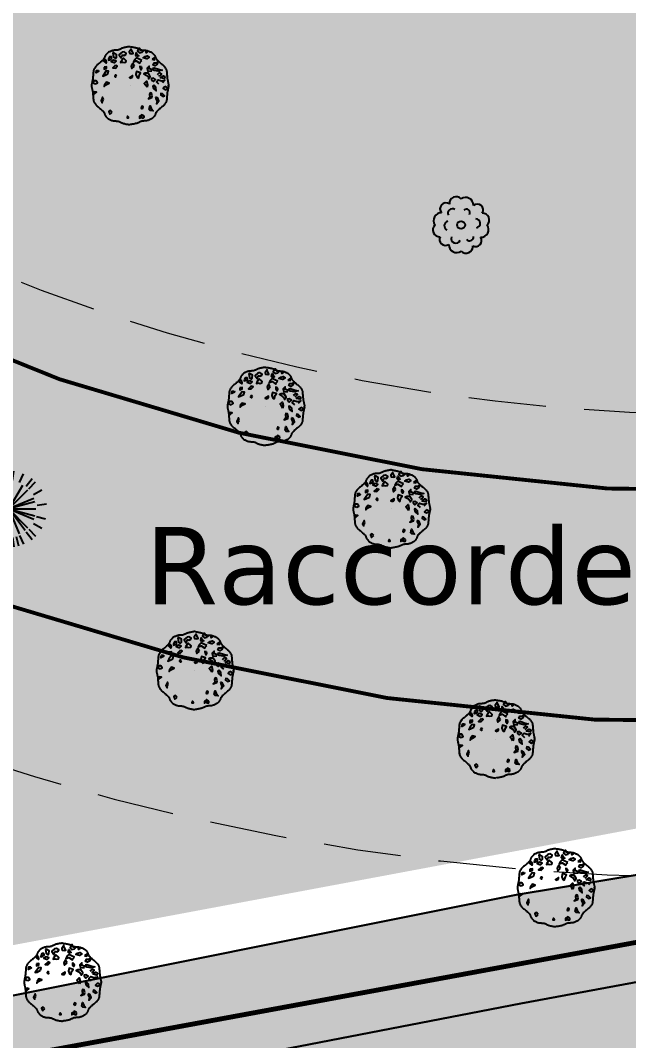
# Model space of a CAD drawing. Header units: metres. Extents: x 394605 to 1395358, y 4171135 to 6406139.
# Drawn here: x 1394007.99 to 1394023.75, y 4172311.98 to 4172338.43 of the extents above; entities that cross this region are included whole.
import ezdxf
from ezdxf.enums import TextEntityAlignment as Align

# ---------------------------------------------------------------- set-up
doc = ezdxf.new("R2010")
doc.units = ezdxf.units.M
doc.header["$LTSCALE"] = 2
doc.linetypes.add('CACHE', pattern=[0.375, 0.25, -0.125])
for name, color, linetype in [('Arbres_à_enjeux', 6, 'Continuous'), ('P-COMPO LEGENDE', 7, 'Continuous'), ('P-surfaces', 19, 'Continuous'), ('T-CRASTE', 44, 'Continuous'), ('T-ER', 1, 'Continuous'), ('T-LIMITES', 1, 'Continuous'), ('T-SECTION AW', 2, 'Continuous'), ('T-VEGETATION', 108, 'Continuous')]:
    doc.layers.add(name, color=color, linetype=linetype)
doc.layers.add('P-Voie', color=250, linetype='Continuous', lineweight=9)
doc.styles.add('Verdana 1.0', font='verdana.ttf', dxfattribs={"width": 0.99, "height": 0.2})

# ---------------------------------------------------------------- blocks, each defined once
blk = doc.blocks.new('v025')
blk.add_line((0, 0), (0, 0))
at = {"color": 0, "linetype": 'Continuous'}
blk.add_line((0.666, -0.338), (0.7, -0.408), dxfattribs=at)
at = {"color": 0, "linetype": 'Continuous', "flags": 128}
for points in [[(-0.002, 1.01), (-0.019, 1.009), (-0.038, 1.006), (-0.058, 1.003), (-0.08, 1), (-0.102, 0.996), (-0.124, 0.991), (-0.144, 0.987), (-0.163, 0.982), (-0.179, 0.978), (-0.19, 0.974), (-0.204, 0.968), (-0.218, 0.962), (-0.233, 0.955), (-0.248, 0.947), (-0.263, 0.94), (-0.278, 0.934), (-0.291, 0.928), (-0.303, 0.925), (-0.316, 0.922), (-0.331, 0.92), (-0.348, 0.919), (-0.366, 0.917), (-0.385, 0.916), (-0.403, 0.915), (-0.42, 0.914), (-0.435, 0.911), (-0.448, 0.909), (-0.461, 0.905), (-0.475, 0.9), (-0.491, 0.894), (-0.507, 0.887), (-0.523, 0.88), (-0.539, 0.873), (-0.554, 0.865), (-0.567, 0.857), (-0.578, 0.85), (-0.585, 0.844), (-0.593, 0.836), (-0.601, 0.827), (-0.61, 0.818), (-0.618, 0.807), (-0.626, 0.797), (-0.633, 0.787), (-0.64, 0.778), (-0.645, 0.77), (-0.648, 0.763), (-0.652, 0.756), (-0.655, 0.747), (-0.658, 0.737), (-0.662, 0.728), (-0.665, 0.718), (-0.669, 0.71), (-0.672, 0.702), (-0.676, 0.695), (-0.685, 0.684), (-0.696, 0.671), (-0.709, 0.658), (-0.723, 0.644), (-0.738, 0.63), (-0.752, 0.617), (-0.766, 0.605), (-0.779, 0.593), (-0.79, 0.583), (-0.797, 0.577), (-0.806, 0.57), (-0.816, 0.562), (-0.827, 0.554), (-0.837, 0.545), (-0.848, 0.537), (-0.857, 0.529), (-0.866, 0.521), (-0.873, 0.514), (-0.88, 0.506), (-0.888, 0.495), (-0.897, 0.484), (-0.906, 0.472), (-0.914, 0.459), (-0.923, 0.447), (-0.93, 0.434), (-0.936, 0.423), (-0.94, 0.413), (-0.943, 0.402), (-0.946, 0.389), (-0.948, 0.375), (-0.95, 0.36), (-0.952, 0.344), (-0.953, 0.329), (-0.954, 0.315), (-0.955, 0.302), (-0.956, 0.29), (-0.957, 0.279), (-0.958, 0.267), (-0.959, 0.253), (-0.96, 0.239), (-0.961, 0.224), (-0.962, 0.21), (-0.963, 0.196), (-0.965, 0.184), (-0.966, 0.173), (-0.968, 0.164), (-0.97, 0.153), (-0.972, 0.141), (-0.975, 0.129), (-0.978, 0.116), (-0.981, 0.104), (-0.983, 0.092), (-0.985, 0.081), (-0.987, 0.072), (-0.988, 0.065), (-0.99, 0.056), (-0.993, 0.047), (-0.995, 0.037), (-0.997, 0.027), (-0.998, 0.018), (-0.998, 0.01), (-0.996, 0.004), (-0.992, 0), (-0.996, -0.004), (-0.998, -0.01), (-0.998, -0.018), (-0.997, -0.027), (-0.995, -0.037), (-0.993, -0.046), (-0.99, -0.056), (-0.988, -0.064), (-0.987, -0.071), (-0.985, -0.08), (-0.983, -0.091), (-0.981, -0.103), (-0.978, -0.115), (-0.975, -0.128), (-0.972, -0.14), (-0.97, -0.152), (-0.968, -0.163), (-0.966, -0.172), (-0.965, -0.183), (-0.963, -0.196), (-0.962, -0.209), (-0.961, -0.224), (-0.96, -0.238), (-0.959, -0.253), (-0.958, -0.266), (-0.957, -0.279), (-0.956, -0.29), (-0.955, -0.301), (-0.954, -0.314), (-0.953, -0.329), (-0.952, -0.344), (-0.95, -0.359), (-0.948, -0.375), (-0.946, -0.389), (-0.943, -0.402), (-0.94, -0.412), (-0.936, -0.423), (-0.93, -0.434), (-0.923, -0.446), (-0.914, -0.459), (-0.906, -0.471), (-0.897, -0.484), (-0.888, -0.495), (-0.88, -0.505), (-0.873, -0.514), (-0.866, -0.521), (-0.857, -0.528), (-0.848, -0.537), (-0.837, -0.545), (-0.827, -0.553), (-0.816, -0.561), (-0.806, -0.569), (-0.797, -0.577), (-0.79, -0.583), (-0.779, -0.593), (-0.766, -0.604), (-0.752, -0.617), (-0.738, -0.63), (-0.723, -0.643), (-0.709, -0.657), (-0.696, -0.671), (-0.685, -0.683), (-0.676, -0.695), (-0.672, -0.701), (-0.669, -0.709), (-0.665, -0.718), (-0.662, -0.727), (-0.658, -0.737), (-0.655, -0.746), (-0.652, -0.755), (-0.648, -0.763), (-0.645, -0.77), (-0.64, -0.778), (-0.633, -0.787), (-0.626, -0.797), (-0.618, -0.807), (-0.61, -0.817), (-0.601, -0.827), (-0.593, -0.836), (-0.585, -0.843), (-0.578, -0.85), (-0.567, -0.857), (-0.554, -0.865), (-0.539, -0.872), (-0.523, -0.88), (-0.507, -0.887), (-0.491, -0.894), (-0.475, -0.9), (-0.461, -0.904), (-0.448, -0.908), (-0.435, -0.911), (-0.42, -0.913), (-0.403, -0.915), (-0.385, -0.916), (-0.366, -0.917), (-0.348, -0.918), (-0.331, -0.92), (-0.316, -0.922), (-0.303, -0.924), (-0.291, -0.928), (-0.278, -0.933), (-0.263, -0.94), (-0.248, -0.947), (-0.233, -0.954), (-0.218, -0.961), (-0.204, -0.968), (-0.19, -0.973), (-0.179, -0.978), (-0.163, -0.982), (-0.144, -0.986), (-0.124, -0.991), (-0.102, -0.995), (-0.08, -0.999), (-0.058, -1.003), (-0.038, -1.006), (-0.019, -1.008), (-0.002, -1.01)], [(0.002, 1.01), (0.018, 1.009), (0.037, 1.006), (0.058, 1.003), (0.08, 1), (0.102, 0.996), (0.123, 0.991), (0.144, 0.987), (0.162, 0.982), (0.178, 0.978), (0.19, 0.974), (0.203, 0.968), (0.217, 0.962), (0.233, 0.955), (0.248, 0.947), (0.263, 0.94), (0.277, 0.934), (0.291, 0.928), (0.302, 0.925), (0.316, 0.922), (0.331, 0.92), (0.348, 0.919), (0.366, 0.917), (0.384, 0.916), (0.402, 0.915), (0.419, 0.914), (0.434, 0.911), (0.407, 0.877), (0.424, 0.851), (0.446, 0.867), (0.435, 0.912), (0.448, 0.909), (0.46, 0.905), (0.474, 0.9), (0.49, 0.894), (0.506, 0.887), (0.523, 0.88), (0.539, 0.873), (0.553, 0.865), (0.566, 0.857), (0.577, 0.85), (0.584, 0.844), (0.592, 0.836), (0.601, 0.827), (0.609, 0.818), (0.618, 0.807), (0.626, 0.797), (0.633, 0.787), (0.639, 0.778), (0.644, 0.77), (0.648, 0.763), (0.651, 0.756), (0.655, 0.747), (0.658, 0.737), (0.661, 0.728), (0.665, 0.718), (0.668, 0.71), (0.672, 0.702), (0.676, 0.695), (0.684, 0.684), (0.696, 0.671), (0.708, 0.658), (0.723, 0.644), (0.737, 0.63), (0.752, 0.617), (0.766, 0.605), (0.779, 0.593), (0.79, 0.583), (0.797, 0.577), (0.806, 0.57), (0.816, 0.562), (0.826, 0.554), (0.837, 0.545), (0.847, 0.537), (0.857, 0.529), (0.865, 0.521), (0.872, 0.514), (0.88, 0.506), (0.888, 0.495), (0.897, 0.484), (0.905, 0.472), (0.914, 0.459), (0.922, 0.447), (0.929, 0.434), (0.935, 0.423), (0.94, 0.413), (0.943, 0.402), (0.946, 0.389), (0.948, 0.375), (0.95, 0.36), (0.951, 0.344), (0.952, 0.329), (0.953, 0.315), (0.954, 0.302), (0.955, 0.29), (0.956, 0.279), (0.957, 0.267), (0.958, 0.253), (0.96, 0.239), (0.961, 0.224), (0.962, 0.21), (0.963, 0.196), (0.964, 0.184), (0.966, 0.173), (0.967, 0.164), (0.969, 0.153), (0.972, 0.141), (0.975, 0.129), (0.978, 0.116), (0.98, 0.104), (0.983, 0.092), (0.985, 0.081), (0.986, 0.072), (0.988, 0.065), (0.99, 0.056), (0.992, 0.047), (0.995, 0.037), (0.997, 0.027), (0.998, 0.018), (0.998, 0.01), (0.996, 0.004), (0.992, 0), (0.996, -0.004), (0.998, -0.01), (0.998, -0.018), (0.997, -0.027), (0.995, -0.037), (0.992, -0.046), (0.99, -0.056), (0.988, -0.064), (0.986, -0.071), (0.985, -0.08), (0.983, -0.091), (0.98, -0.103), (0.978, -0.115), (0.975, -0.128), (0.972, -0.14), (0.969, -0.152), (0.967, -0.163), (0.966, -0.172), (0.964, -0.183), (0.963, -0.196), (0.962, -0.209), (0.961, -0.224), (0.96, -0.238), (0.958, -0.253), (0.957, -0.266), (0.956, -0.279), (0.955, -0.29), (0.954, -0.301), (0.953, -0.314), (0.952, -0.329), (0.951, -0.344), (0.95, -0.359), (0.948, -0.375), (0.946, -0.389), (0.943, -0.402), (0.94, -0.412), (0.935, -0.423), (0.929, -0.434), (0.922, -0.446), (0.914, -0.459), (0.905, -0.471), (0.897, -0.484), (0.888, -0.495), (0.88, -0.505), (0.872, -0.514), (0.865, -0.521), (0.857, -0.528), (0.847, -0.537), (0.837, -0.545), (0.826, -0.553), (0.816, -0.561), (0.806, -0.569), (0.797, -0.577), (0.79, -0.583), (0.779, -0.593), (0.766, -0.604), (0.752, -0.617), (0.737, -0.63), (0.723, -0.643), (0.708, -0.657), (0.696, -0.671), (0.684, -0.683), (0.676, -0.695), (0.672, -0.701), (0.668, -0.709), (0.665, -0.718), (0.661, -0.727), (0.658, -0.737), (0.655, -0.746), (0.651, -0.755), (0.648, -0.763), (0.644, -0.77), (0.639, -0.778), (0.633, -0.787), (0.626, -0.797), (0.618, -0.807), (0.609, -0.817), (0.601, -0.827), (0.592, -0.836), (0.584, -0.843), (0.577, -0.85), (0.566, -0.857), (0.553, -0.865), (0.539, -0.872), (0.523, -0.88), (0.506, -0.887), (0.49, -0.894), (0.474, -0.9), (0.46, -0.904), (0.448, -0.908), (0.434, -0.911), (0.419, -0.913), (0.402, -0.915), (0.384, -0.916), (0.366, -0.917), (0.348, -0.918), (0.331, -0.92), (0.316, -0.922), (0.302, -0.924), (0.291, -0.928), (0.277, -0.933), (0.263, -0.94), (0.248, -0.947), (0.233, -0.954), (0.217, -0.961), (0.203, -0.968), (0.19, -0.973), (0.178, -0.978), (0.162, -0.982), (0.144, -0.986), (0.123, -0.991), (0.102, -0.995), (0.08, -0.999), (0.058, -1.003), (0.037, -1.006), (0.018, -1.008), (0.002, -1.01)], [(0.75, 0.257), (0.778, 0.264), (0.818, 0.309), (0.767, 0.336), (0.705, 0.282)], [(0.75, 0.035), (0.683, 0.097), (0.728, 0.149), (0.812, 0.124), (0.902, 0.14), (0.84, 0.07)], [(0.3, -0.776), (0.244, -0.8), (0.244, -0.844), (0.295, -0.814)]]:
    blk.add_lwpolyline(points, dxfattribs=at)
for points in [[(-0.442, 0.848), (-0.425, 0.74), (-0.38, 0.706), (-0.352, 0.74), (-0.347, 0.811), (-0.425, 0.855)], [(-0.155, 0.873), (-0.206, 0.863), (-0.279, 0.803), (-0.279, 0.793), (-0.229, 0.721), (-0.212, 0.758), (-0.2, 0.793), (-0.172, 0.793), (-0.15, 0.785), (-0.105, 0.811), (-0.099, 0.838)], [(0.047, 0.824), (0.081, 0.832), (0.036, 0.929), (0.03, 0.948), (-0.02, 0.877), (-0.009, 0.832)], [(0.171, 0.751), (0.16, 0.777), (0.148, 0.777), (0.16, 0.848), (0.21, 0.777), (0.227, 0.768)], [(0.311, 0.867), (0.34, 0.896), (0.283, 0.912), (0.244, 0.974), (0.193, 0.896), (0.244, 0.851)], [(-0.622, 0.664), (-0.679, 0.699), (-0.679, 0.63), (-0.622, 0.585), (-0.611, 0.612)], [(-0.51, 0.675), (-0.476, 0.697), (-0.482, 0.742), (-0.532, 0.742), (-0.555, 0.697), (-0.56, 0.661)], [(-0.414, 0.597), (-0.392, 0.597), (-0.358, 0.634), (-0.425, 0.661), (-0.487, 0.624)], [(-0.195, 0.606), (-0.155, 0.596), (-0.105, 0.606), (-0.099, 0.64), (-0.116, 0.658), (-0.172, 0.711), (-0.195, 0.693), (-0.234, 0.623), (-0.245, 0.596)], [(0.115, 0.502), (0.075, 0.572), (0.03, 0.502), (0.047, 0.44)], [(0.306, 0.651), (0.233, 0.687), (0.165, 0.721), (0.12, 0.679), (0.086, 0.616), (0.16, 0.642), (0.255, 0.579), (0.266, 0.607)], [(0.39, 0.755), (0.446, 0.772), (0.497, 0.738), (0.435, 0.693), (0.34, 0.72)], [(0.57, 0.682), (0.632, 0.672), (0.638, 0.727)], [(0.688, 0.593), (0.733, 0.63), (0.694, 0.548), (0.643, 0.515), (0.593, 0.54), (0.621, 0.593)], [(-0.819, 0.396), (-0.814, 0.367), (-0.881, 0.329), (-0.87, 0.396)], [(-0.572, 0.308), (-0.555, 0.371), (-0.617, 0.38), (-0.673, 0.299), (-0.707, 0.247), (-0.662, 0.264)], [(-0.673, 0.478), (-0.673, 0.425), (-0.611, 0.451), (-0.611, 0.488)], [(-0.369, 0.524), (-0.392, 0.512), (-0.448, 0.458), (-0.38, 0.451), (-0.33, 0.503)], [(-0.347, 0.249), (-0.375, 0.278), (-0.397, 0.24), (-0.375, 0.218)], [(0.216, 0.187), (0.244, 0.284), (0.272, 0.329), (0.171, 0.363), (0.154, 0.284), (0.182, 0.214)], [(0.295, 0.488), (0.255, 0.496), (0.261, 0.451), (0.289, 0.406), (0.306, 0.443)], [(0.475, 0.215), (0.48, 0.18), (0.525, 0.24), (0.475, 0.322), (0.396, 0.322), (0.356, 0.304), (0.435, 0.259)], [(0.565, 0.381), (0.559, 0.416), (0.508, 0.433), (0.497, 0.505), (0.446, 0.451), (0.463, 0.372)], [(0.593, 0.451), (0.626, 0.46), (0.761, 0.416), (0.835, 0.398), (0.733, 0.372), (0.626, 0.391)], [(-0.898, 0.043), (-0.847, 0.07), (-0.881, 0.124), (-0.937, 0.124), (-0.965, 0.07)], [(-0.662, 0.02), (-0.667, -0.025), (-0.611, 0.027), (-0.538, 0.063), (-0.611, 0.086)], [(0.03, 0.194), (0.064, 0.239), (0.064, 0.26), (-0.015, 0.212)], [(0.441, -0.044), (0.401, 0.01), (0.368, 0.053), (0.43, 0.112), (0.452, 0.018)], [(0.581, 0.124), (0.604, 0.107), (0.66, 0.156), (0.604, 0.194), (0.559, 0.185), (0.559, 0.159)], [(0.615, 0.011), (0.593, -0.013), (0.61, -0.078), (0.677, -0.134), (0.671, -0.047)], [(0.908, 0.239), (0.885, 0.185), (0.79, 0.205), (0.863, 0.257)], [(-0.949, -0.231), (-0.87, -0.169), (-0.926, -0.159)], [(0.576, -0.266), (0.559, -0.196), (0.52, -0.187), (0.508, -0.222), (0.514, -0.301), (0.475, -0.346), (0.565, -0.311)], [(0.84, -0.214), (0.801, -0.204), (0.795, -0.249), (0.846, -0.284), (0.891, -0.266)], [(0.902, -0.027), (0.857, -0.075), (0.908, -0.106), (0.986, -0.068)], [(-0.69, -0.364), (-0.712, -0.301), (-0.752, -0.391), (-0.718, -0.443), (-0.724, -0.416)], [(0.548, -0.595), (0.598, -0.655), (0.525, -0.648), (0.497, -0.622), (0.52, -0.526)], [(0.66, -0.301), (0.666, -0.338), (0.7, -0.408), (0.683, -0.47), (0.745, -0.398), (0.716, -0.328)], [(-0.459, -0.692), (-0.504, -0.648), (-0.549, -0.674), (-0.521, -0.737), (-0.499, -0.727)], [(-0.043, -0.809), (-0.065, -0.793), (-0.077, -0.837), (-0.037, -0.837)], [(0.323, -0.601), (0.34, -0.55), (0.306, -0.532), (0.289, -0.582)], [(0.362, -0.789), (0.3, -0.754), (0.295, -0.824), (0.34, -0.843), (0.362, -0.816)]]:
    blk.add_lwpolyline(points, close=True, dxfattribs=at)
blk = doc.blocks.new('v045')
at = {"color": 0, "linetype": 'Continuous'}
for p, q in [((-0.369, 0.642), (-0.494, 0.858)), ((-0.194, 0.716), (-0.256, 0.956)), ((-0.1, 0.736), (-0.131, 0.983)), ((0.094, 0.736), (0.131, 0.983)), ((0.275, 0.684), (0.375, 0.914)), ((-0.587, 0.453), (-0.788, 0.605)), ((-0.525, 0.525), (-0.7, 0.702)), ((-0.45, 0.589), (-0.6, 0.786)), ((0.444, 0.589), (0.6, 0.786)), ((0.519, 0.525), (0.694, 0.702)), ((-0.688, 0.286), (-0.913, 0.381)), ((-0.644, 0.373), (-0.856, 0.497)), ((0.638, 0.373), (0.85, 0.497)), ((-0.744, 0), (-0.994, 0)), ((-0.737, 0.1), (-0.981, 0.133)), ((-0.719, 0.195), (-0.956, 0.259)), ((0.731, 0.1), (0.975, 0.133)), ((-0.737, -0.1), (-0.981, -0.133)), ((-0.719, -0.195), (-0.956, -0.259)), ((0.712, -0.195), (0.95, -0.259)), ((-0.688, -0.287), (-0.913, -0.383)), ((-0.587, -0.455), (-0.788, -0.605)), ((-0.525, -0.527), (-0.7, -0.702)), ((0.519, -0.527), (0.694, -0.702)), ((0.638, -0.373), (0.85, -0.498)), ((-0.45, -0.591), (-0.6, -0.788)), ((-0.369, -0.644), (-0.494, -0.859)), ((-0.194, -0.717), (-0.256, -0.956)), ((-0.1, -0.737), (-0.131, -0.983)), ((0, -0.741), (0, -0.989)), ((0.094, -0.737), (0.131, -0.983)), ((0.188, -0.717), (0.25, -0.956)), ((0.275, -0.686), (0.375, -0.916)), ((0.444, -0.591), (0.6, -0.788))]:
    blk.add_line(p, q, dxfattribs=at)
at = {"color": 0, "linetype": 'Continuous', "flags": 128}
for points in [[(-0.7, 0.091), (0, 0), (-0.35, 0.608)], [(-0.431, 0.556), (0, 0), (-0.65, 0.269)], [(-0.181, 0.677), (0, 0), (-0.612, 0.35)], [(0, 0.008), (0, 0), (-0.094, 0.695)], [(0.35, 0.608), (0, 0), (0, 0.702)], [(-0.5, 0.495), (0, 0), (-0.681, 0.181)], [(0.644, 0.269), (0, 0), (0.494, 0.495)], [(-0.5, -0.497), (0, 0), (-0.706, 0)], [(-0.65, -0.269), (0, 0), (-0.7, -0.092)], [(-0.181, -0.678), (0, 0), (-0.612, -0.352)], [(-0.556, -0.428), (0, 0), (-0.35, -0.608)], [(-0.094, -0.695), (0, 0), (-0.431, -0.558)], [(0, -0.702), (0, 0), (-0.013, 0)], [(0.675, 0.181), (0, 0), (0.7, 0)], [(0.425, -0.558), (0, 0), (0.644, -0.269)], [(0.494, -0.497), (0, 0), (0.675, -0.181)], [(0.087, -0.695), (0, 0), (0.269, -0.648)], [(0.006, 0), (0, 0), (0, -0.009)]]:
    blk.add_lwpolyline(points, dxfattribs=at)
blk = doc.blocks.new('A$C758E7D02')
at = {"color": 104, "linetype": 'Continuous', "lineweight": -3}
blk.add_circle((0, 0), 0.102, dxfattribs=at)
for centre, radius, start, end in [((-0.394, 0.421), 0.153, 53.9441, 222.1952), ((-0.128, 0.555), 0.177, 43.6812, 183.5855), ((0.116, 0.512), 0.202, 358.447, 125.1815), ((0.419, 0.391), 0.153, 325.1331, 131.0062), ((-0.512, 0.116), 0.202, 88.447, 215.1815), ((-0.231, 0.31), 0.112, 52.4282, 209.5382), ((0.137, 0.317), 0.0936, 330.5782, 133.7014), ((0.555, 0.128), 0.177, 313.6812, 93.5855), ((-0.555, -0.128), 0.177, 133.6812, 273.5855), ((-0.312, -0.02), 0.124, 103.6979, 242.3351), ((0.382, 0.043), 0.114, 276.61, 88.9556), ((0.512, -0.116), 0.202, 268.447, 35.1815), ((-0.4, -0.37), 0.159, 155.2129, 300.9263), ((-0.116, -0.512), 0.202, 178.447, 305.1815), ((-0.136, -0.351), 0.124, 159.5257, 338.1549), ((0.226, -0.318), 0.0936, 210.5782, 13.7014), ((0.375, -0.404), 0.157, 243.121, 33.0183), ((0.128, -0.555), 0.177, 223.6812, 3.5855)]:
    blk.add_arc(centre, radius, start, end, dxfattribs=at)
blk = doc.blocks.new('r008')
at = {"layer": 'T-VEGETATION'}
blk.add_blockref('A$C758E7D02', (0, 0), dxfattribs=at)

msp = doc.modelspace()

# ---------------------------------------------------------------- hatches: boundary and pattern name
at = {"layer": 'P-COMPO LEGENDE', "ltscale": 0.5}
h = msp.add_hatch(color=71, dxfattribs=at)
h.dxf.hatch_style = 1
edge = h.paths.add_edge_path()
edge.add_line((1394271.458, 4172484.813), (1394342.981, 4172528.82))
edge.add_line((1394342.981, 4172528.82), (1394368.471, 4172529.2))
edge.add_line((1394368.471, 4172529.2), (1394396.022, 4172465.755))
edge.add_line((1394396.022, 4172465.755), (1394422.854, 4172421.749))
edge.add_line((1394422.854, 4172421.749), (1394436.32, 4172390.646))
edge.add_line((1394436.32, 4172390.646), (1394395.138, 4172382.696))
edge.add_line((1394395.138, 4172382.696), (1394387.426, 4172401.097))
edge.add_line((1394387.426, 4172401.097), (1394359.542, 4172446.827))
edge.add_line((1394359.542, 4172446.827), (1394344.102, 4172482.382))
edge.add_line((1394344.102, 4172482.382), (1394314.264, 4172464.188))
edge.add_line((1394314.264, 4172464.188), (1394317.081, 4172449.917))
edge.add_arc((1394261.745, 4172435.988), 57.063, -2.5075, 14.1295, ccw=False)
edge.add_arc((1394290.888, 4172391.11), 50.721, 13.7791, 56.6762, ccw=False)
edge.add_line((1394340.15, 4172403.19), (1394345.572, 4172374.844))
edge.add_line((1394345.572, 4172374.844), (1394354.681, 4172324.558))
edge.add_line((1394354.681, 4172324.558), (1394038.406, 4172266.388))
edge.add_line((1394038.406, 4172266.388), (1393992.409, 4172298.585))
edge.add_line((1393992.409, 4172298.585), (1393986.626, 4172306.84))
edge.add_line((1393986.626, 4172306.84), (1394112.594, 4172331.1))
edge.add_line((1394112.594, 4172331.1), (1394134.846, 4172327.752))
edge.add_line((1394134.846, 4172327.752), (1394140.126, 4172327.839))
edge.add_line((1394140.126, 4172327.839), (1394306.76, 4172358.544))
edge.add_line((1394306.76, 4172358.544), (1394300.263, 4172393.297))
edge.add_line((1394300.263, 4172393.297), (1394286.206, 4172410.122))
edge.add_line((1394286.206, 4172410.122), (1394279.992, 4172441.591))
edge.add_line((1394279.992, 4172441.591), (1394271.458, 4172484.813))
at = {"layer": 'T-CRASTE', "true_color": 0x7aafdf}
h = msp.add_hatch(color=143, dxfattribs=at)
h.dxf.hatch_style = 1
h.paths.add_polyline_path([(1394196.522, 4172397.407), (1394217.755, 4172409.602), (1394230.054, 4172416.598), (1394243.357, 4172424.648), (1394254.824, 4172431.131), (1394265.712, 4172437.425), (1394275.1, 4172442.737), (1394292.921, 4172452.789), (1394293.292, 4172450.717), (1394295.797, 4172440.114), (1394297.631, 4172427.809), (1394300.57, 4172412.524), (1394303.171, 4172399.459), (1394306.096, 4172385.059), (1394309.833, 4172368.025), (1394305.128, 4172366.951), (1394287.797, 4172363.949), (1394272.132, 4172360.994), (1394258.435, 4172358.513), (1394243.48, 4172355.683), (1394228.7, 4172353.47), (1394203.941, 4172348.936), (1394184.344, 4172344.909), (1394167.624, 4172342.196), (1394148.834, 4172338.57), (1394125.706, 4172334.543), (1394097.736, 4172329.167), (1394088.592, 4172327.602), (1394076.125, 4172325.262), (1394069.413, 4172323.932), (1394069.417, 4172325.011), (1394070.83, 4172326.139), (1394084.177, 4172333.536), (1394099.711, 4172342.572), (1394117.175, 4172352.701), (1394130.464, 4172360.1), (1394147.382, 4172369.875), (1394161.553, 4172377.975), (1394175.719, 4172385.778)])
h.paths.add_polyline_path([(1394337.536, 4172612.359), (1394311.42, 4172595.264), (1394296.101, 4172584.755), (1394291.004, 4172551.525), (1394290.265, 4172549.523), (1394284.875, 4172542.805), (1394278.252, 4172535.743), (1394278.748, 4172532.247), (1394282.091, 4172516.38), (1394285.249, 4172501.519), (1394289.359, 4172480.506), (1394292.907, 4172462.177), (1394294.568, 4172455.564), (1394296.533, 4172456.596), (1394296.959, 4172456.19), (1394296.925, 4172455.265), (1394294.451, 4172453.878), (1394294.845, 4172451.847), (1394297.276, 4172441.733), (1394299.283, 4172428.876), (1394303.039, 4172413.146), (1394305.677, 4172400.234), (1394308.885, 4172384.228), (1394311.483, 4172368.401), (1394313.901, 4172368.953), (1394329.54, 4172372.669), (1394346.683, 4172375.341), (1394359.87, 4172377.59), (1394372.207, 4172379.706), (1394386.75, 4172382.214), (1394400.679, 4172384.945), (1394414.875, 4172388.102), (1394439.996, 4172392.264), (1394440.64, 4172392.034), (1394448.995, 4172393.468), (1394449.315, 4172391.296), (1394441.706, 4172389.968), (1394413.42, 4172384.649), (1394401.868, 4172382.859), (1394388.641, 4172380.108), (1394374.022, 4172377.632), (1394361.936, 4172374.982), (1394347.697, 4172372.372), (1394330.338, 4172369.56), (1394314.894, 4172367.036), (1394306.338, 4172365.884), (1394288.718, 4172362.656), (1394272.372, 4172359.746), (1394243.684, 4172353.926), (1394230.671, 4172351.605), (1394184.887, 4172343.537), (1394167.988, 4172340.445), (1394149.115, 4172336.922), (1394126.141, 4172332.716), (1394098.75, 4172327.63), (1394089.113, 4172325.772), (1394076.238, 4172323.582), (1394063.608, 4172320.952), (1394049.729, 4172318.588), (1394035.183, 4172315.575), (1394020.956, 4172312.941), (1394006.389, 4172310.127), (1393988.253, 4172307.17), (1393972.701, 4172304.014), (1393943.864, 4172298.674), (1393928.921, 4172296.432), (1393926.819, 4172301.8), (1393922.145, 4172312.765), (1393911.314, 4172338.29), (1393900.579, 4172363.897), (1393901.815, 4172364.468), (1393906.027, 4172357.195), (1393934.315, 4172375.224), (1393948.888, 4172384.324), (1393951.818, 4172387.352), (1393955.001, 4172388.037), (1393961.19, 4172392.731), (1393980.235, 4172404.682), (1393998.885, 4172416.777), (1394019.981, 4172429.275), (1394024.936, 4172428.966), (1394028.625, 4172428.792), (1394032.228, 4172427.785), (1394036.389, 4172426.926), (1394060.775, 4172433.271), (1394077.576, 4172436.124), (1394077.526, 4172435.268), (1394060.839, 4172432.257), (1394036.529, 4172425.951), (1394031.97, 4172426.568), (1394028.514, 4172427.767), (1394024.448, 4172427.765), (1394020.449, 4172427.829), (1394000.214, 4172414.889), (1393981.075, 4172402.48), (1393962.256, 4172390.385), (1393955.323, 4172386.873), (1393952.931, 4172386.271), (1393950.221, 4172382.688), (1393936.381, 4172373.753), (1393906.855, 4172356.019), (1393913.133, 4172338.13), (1393924.147, 4172313.615), (1393928.384, 4172303.422), (1393930.168, 4172298.388), (1393943.8, 4172301.119), (1393971.918, 4172306.279), (1393987.711, 4172309.551), (1394006.109, 4172312.813), (1394020.837, 4172315.763), (1394034.251, 4172317.984), (1394048.951, 4172320.357), (1394062.306, 4172322.523), (1394067.739, 4172323.854), (1394068.418, 4172326.052), (1394070.173, 4172327.433), (1394083.551, 4172334.604), (1394099.148, 4172343.514), (1394116.692, 4172353.775), (1394129.589, 4172361.185), (1394146.919, 4172371.183), (1394161.047, 4172379.494), (1394173.993, 4172387.348), (1394195.873, 4172399.457), (1394217.445, 4172411.877), (1394229.082, 4172418.87), (1394242.541, 4172425.942), (1394254.372, 4172432.193), (1394265.16, 4172438.658), (1394275.793, 4172444.777), (1394292.649, 4172454.307), (1394291.327, 4172461.687), (1394287.397, 4172479.817), (1394283.669, 4172499.882), (1394280.244, 4172516.1), (1394277.467, 4172531.931), (1394276.065, 4172535.917), (1394283.746, 4172543.864), (1394289.356, 4172550.662), (1394289.634, 4172552.175), (1394295.338, 4172585.237), (1394311.697, 4172596.628), (1394337.115, 4172613.302)])
at = {"layer": 'T-VEGETATION'}
h = msp.add_hatch(dxfattribs=at)
h.set_pattern_fill('AR-CONC', color=84, scale=0.025)
h.set_pattern_definition([(50, (0, 0), (4.554616725, -0.3984771385), [0.47625, -5.23875]), (355, (0, 0), (-0.8810706494, 4.776416072), [0.381, -4.191]), (100.451, (0.3796, -0.033), (3.6735625416, 4.3779171955), [0.40475, -4.45225]), (46.1842, (0, 1.27), (6.776976022, -1.051058198), [0.714375, -7.858125]), (96.6356, (0.565, 1.1824), (5.935105862, 6.185638897), [0.607125, -6.678375]), (351.184, (0, 1.27), (5.935115145, 6.185627947), [0.5715, -6.2865]), (21, (0.635, 0.9525), (3.790371996, -2.556637963), [0.47625, -5.23875]), (326, (0.635, 0.9525), (1.5450507087, 4.604699153), [0.381, -4.191]), (71.4514, (0.951, 0.7394), (5.3354122693, 2.048071443), [0.40475, -4.45225]), (37.5, (0, 0), (0.07721508126, 2.1138759718), [0, -4.1402, 0, -4.2545, 0, -4.206875]), (7.5, (0, 0), (1.6704915628, 2.5045143705), [0, -2.4257, 0, -4.04495, 0, -1.603375]), (327.5, (-1.416, 0), (3.3897648792, -0.1432185998), [0, -1.5875, 0, -4.953, 0, -6.57225]), (317.5, (-2.051, 0), (3.7032295347, 0.6356622758), [0, -2.06375, 0, -3.2893, 0, -4.66725])])
h.paths.add_polyline_path([(1393927.84, 4172307.918), (1393958.527, 4172323.627), (1394358.196, 4172583.126), (1394368.739, 4172566.92), (1394404.239, 4172594.106), (1394421.217, 4172593.554), (1394446.938, 4172609.027), (1394462.155, 4172571.89), (1394427.756, 4172533.31), (1394398.16, 4172507.898), (1394347.588, 4172478.822), (1394332.784, 4172523.595), (1394296.479, 4172507.081), (1394285.958, 4172483.929), (1394295.024, 4172433.323), (1394419.634, 4172480.669), (1394450.579, 4172447.3), (1394434.639, 4172428.681), (1394439.126, 4172400.637), (1394299.836, 4172369.098), (1393930.719, 4172300.034)])

# ---------------------------------------------------------------- linework, layer by layer
at = {"layer": 'Arbres_à_enjeux'}
for p, q in [((1394020.311, 4172319.798), (1394020.311, 4172319.798)), ((1394020.976, 4172319.46), (1394021.01, 4172319.39))]:
    msp.add_line(p, q, dxfattribs=at)
for points in [[(1394020.308, 4172320.808), (1394020.292, 4172320.806), (1394020.273, 4172320.804), (1394020.252, 4172320.801), (1394020.23, 4172320.798), (1394020.208, 4172320.794), (1394020.187, 4172320.789), (1394020.166, 4172320.785), (1394020.148, 4172320.78), (1394020.132, 4172320.776), (1394020.12, 4172320.772), (1394020.107, 4172320.766), (1394020.093, 4172320.76), (1394020.078, 4172320.752), (1394020.062, 4172320.745), (1394020.047, 4172320.738), (1394020.033, 4172320.732), (1394020.019, 4172320.726), (1394020.008, 4172320.723), (1394019.995, 4172320.72), (1394019.979, 4172320.718), (1394019.962, 4172320.716), (1394019.944, 4172320.715), (1394019.926, 4172320.714), (1394019.908, 4172320.713), (1394019.891, 4172320.711), (1394019.876, 4172320.709), (1394019.863, 4172320.707), (1394019.85, 4172320.703), (1394019.836, 4172320.698), (1394019.82, 4172320.692), (1394019.804, 4172320.685), (1394019.787, 4172320.678), (1394019.772, 4172320.671), (1394019.757, 4172320.663), (1394019.744, 4172320.655), (1394019.733, 4172320.648), (1394019.726, 4172320.642), (1394019.718, 4172320.634), (1394019.709, 4172320.625), (1394019.701, 4172320.615), (1394019.692, 4172320.605), (1394019.684, 4172320.595), (1394019.677, 4172320.585), (1394019.671, 4172320.576), (1394019.666, 4172320.568), (1394019.662, 4172320.561), (1394019.659, 4172320.553), (1394019.655, 4172320.545), (1394019.652, 4172320.535), (1394019.649, 4172320.526), (1394019.645, 4172320.516), (1394019.642, 4172320.507), (1394019.638, 4172320.5), (1394019.635, 4172320.493), (1394019.626, 4172320.482), (1394019.615, 4172320.469), (1394019.602, 4172320.455), (1394019.588, 4172320.442), (1394019.573, 4172320.428), (1394019.558, 4172320.415), (1394019.544, 4172320.402), (1394019.532, 4172320.391), (1394019.521, 4172320.381), (1394019.513, 4172320.375), (1394019.504, 4172320.368), (1394019.494, 4172320.36), (1394019.484, 4172320.352), (1394019.473, 4172320.343), (1394019.463, 4172320.335), (1394019.453, 4172320.327), (1394019.445, 4172320.319), (1394019.438, 4172320.312), (1394019.43, 4172320.303), (1394019.422, 4172320.293), (1394019.414, 4172320.282), (1394019.405, 4172320.27), (1394019.396, 4172320.257), (1394019.388, 4172320.245), (1394019.381, 4172320.232), (1394019.375, 4172320.221), (1394019.37, 4172320.211), (1394019.367, 4172320.2), (1394019.364, 4172320.187), (1394019.362, 4172320.173), (1394019.36, 4172320.158), (1394019.359, 4172320.142), (1394019.358, 4172320.127), (1394019.357, 4172320.113), (1394019.356, 4172320.099), (1394019.355, 4172320.088), (1394019.354, 4172320.077), (1394019.353, 4172320.065), (1394019.352, 4172320.051), (1394019.351, 4172320.037), (1394019.349, 4172320.022), (1394019.348, 4172320.008), (1394019.347, 4172319.994), (1394019.346, 4172319.981), (1394019.344, 4172319.971), (1394019.343, 4172319.961), (1394019.341, 4172319.951), (1394019.338, 4172319.939), (1394019.335, 4172319.926), (1394019.333, 4172319.914), (1394019.33, 4172319.901), (1394019.327, 4172319.89), (1394019.325, 4172319.879), (1394019.324, 4172319.869), (1394019.322, 4172319.863), (1394019.32, 4172319.854), (1394019.318, 4172319.845), (1394019.315, 4172319.835), (1394019.313, 4172319.825), (1394019.312, 4172319.816), (1394019.312, 4172319.808), (1394019.314, 4172319.802), (1394019.319, 4172319.798), (1394019.314, 4172319.794), (1394019.312, 4172319.788), (1394019.312, 4172319.78), (1394019.313, 4172319.771), (1394019.315, 4172319.761), (1394019.318, 4172319.751), (1394019.32, 4172319.742), (1394019.322, 4172319.734), (1394019.324, 4172319.727), (1394019.325, 4172319.717), (1394019.327, 4172319.707), (1394019.33, 4172319.695), (1394019.333, 4172319.682), (1394019.335, 4172319.67), (1394019.338, 4172319.657), (1394019.341, 4172319.646), (1394019.343, 4172319.635), (1394019.344, 4172319.625), (1394019.346, 4172319.615), (1394019.347, 4172319.602), (1394019.348, 4172319.589), (1394019.349, 4172319.574), (1394019.351, 4172319.56), (1394019.352, 4172319.545), (1394019.353, 4172319.531), (1394019.354, 4172319.519), (1394019.355, 4172319.508), (1394019.356, 4172319.497), (1394019.357, 4172319.484), (1394019.358, 4172319.469), (1394019.359, 4172319.454), (1394019.36, 4172319.438), (1394019.362, 4172319.423), (1394019.364, 4172319.409), (1394019.367, 4172319.396), (1394019.37, 4172319.385), (1394019.375, 4172319.375), (1394019.381, 4172319.364), (1394019.388, 4172319.352), (1394019.396, 4172319.339), (1394019.405, 4172319.326), (1394019.414, 4172319.314), (1394019.422, 4172319.303), (1394019.43, 4172319.293), (1394019.438, 4172319.284), (1394019.445, 4172319.277), (1394019.453, 4172319.269), (1394019.463, 4172319.261), (1394019.473, 4172319.253), (1394019.484, 4172319.245), (1394019.494, 4172319.236), (1394019.504, 4172319.229), (1394019.513, 4172319.221), (1394019.521, 4172319.215), (1394019.532, 4172319.205), (1394019.544, 4172319.194), (1394019.558, 4172319.181), (1394019.573, 4172319.168), (1394019.588, 4172319.154), (1394019.602, 4172319.141), (1394019.615, 4172319.127), (1394019.626, 4172319.115), (1394019.635, 4172319.103), (1394019.638, 4172319.096), (1394019.642, 4172319.089), (1394019.645, 4172319.08), (1394019.649, 4172319.071), (1394019.652, 4172319.061), (1394019.655, 4172319.052), (1394019.659, 4172319.043), (1394019.662, 4172319.035), (1394019.666, 4172319.028), (1394019.671, 4172319.02), (1394019.677, 4172319.011), (1394019.684, 4172319.001), (1394019.692, 4172318.991), (1394019.701, 4172318.981), (1394019.709, 4172318.971), (1394019.718, 4172318.962), (1394019.726, 4172318.954), (1394019.733, 4172318.948), (1394019.744, 4172318.941), (1394019.757, 4172318.933), (1394019.772, 4172318.926), (1394019.787, 4172318.918), (1394019.804, 4172318.911), (1394019.82, 4172318.904), (1394019.836, 4172318.898), (1394019.85, 4172318.893), (1394019.863, 4172318.89), (1394019.876, 4172318.887), (1394019.891, 4172318.885), (1394019.908, 4172318.883), (1394019.926, 4172318.882), (1394019.944, 4172318.881), (1394019.962, 4172318.88), (1394019.979, 4172318.878), (1394019.995, 4172318.876), (1394020.008, 4172318.874), (1394020.019, 4172318.87), (1394020.033, 4172318.865), (1394020.047, 4172318.858), (1394020.062, 4172318.851), (1394020.078, 4172318.844), (1394020.093, 4172318.837), (1394020.107, 4172318.83), (1394020.12, 4172318.824), (1394020.132, 4172318.82), (1394020.148, 4172318.816), (1394020.166, 4172318.811), (1394020.187, 4172318.807), (1394020.208, 4172318.803), (1394020.23, 4172318.799), (1394020.252, 4172318.795), (1394020.273, 4172318.792), (1394020.292, 4172318.79), (1394020.308, 4172318.788)], [(1394019.868, 4172320.646), (1394019.885, 4172320.537), (1394019.93, 4172320.504), (1394019.958, 4172320.537), (1394019.964, 4172320.609), (1394019.885, 4172320.653), (1394019.868, 4172320.646)], [(1394020.155, 4172320.671), (1394020.105, 4172320.661), (1394020.031, 4172320.601), (1394020.031, 4172320.591), (1394020.082, 4172320.519), (1394020.099, 4172320.556), (1394020.11, 4172320.591), (1394020.138, 4172320.591), (1394020.161, 4172320.582), (1394020.206, 4172320.609), (1394020.211, 4172320.636), (1394020.155, 4172320.671)], [(1394020.358, 4172320.622), (1394020.391, 4172320.63), (1394020.346, 4172320.727), (1394020.341, 4172320.745), (1394020.29, 4172320.675), (1394020.301, 4172320.63), (1394020.358, 4172320.622)], [(1394020.313, 4172320.808), (1394020.329, 4172320.806), (1394020.348, 4172320.804), (1394020.369, 4172320.801), (1394020.39, 4172320.798), (1394020.412, 4172320.794), (1394020.434, 4172320.789), (1394020.454, 4172320.785), (1394020.473, 4172320.78), (1394020.489, 4172320.776), (1394020.5, 4172320.772), (1394020.514, 4172320.766), (1394020.528, 4172320.76), (1394020.543, 4172320.752), (1394020.558, 4172320.745), (1394020.573, 4172320.738), (1394020.588, 4172320.732), (1394020.601, 4172320.726), (1394020.613, 4172320.723), (1394020.626, 4172320.72), (1394020.642, 4172320.718), (1394020.658, 4172320.716), (1394020.676, 4172320.715), (1394020.695, 4172320.714), (1394020.713, 4172320.713), (1394020.73, 4172320.711), (1394020.745, 4172320.709), (1394020.718, 4172320.675), (1394020.735, 4172320.648), (1394020.757, 4172320.665), (1394020.746, 4172320.71), (1394020.758, 4172320.707), (1394020.771, 4172320.703), (1394020.785, 4172320.698), (1394020.801, 4172320.692), (1394020.817, 4172320.685), (1394020.833, 4172320.678), (1394020.849, 4172320.671), (1394020.864, 4172320.663), (1394020.877, 4172320.655), (1394020.888, 4172320.648), (1394020.895, 4172320.642), (1394020.903, 4172320.634), (1394020.911, 4172320.625), (1394020.92, 4172320.615), (1394020.928, 4172320.605), (1394020.936, 4172320.595), (1394020.943, 4172320.585), (1394020.95, 4172320.576), (1394020.955, 4172320.568), (1394020.958, 4172320.561), (1394020.962, 4172320.553), (1394020.965, 4172320.545), (1394020.969, 4172320.535), (1394020.972, 4172320.526), (1394020.975, 4172320.516), (1394020.979, 4172320.507), (1394020.982, 4172320.5), (1394020.986, 4172320.493), (1394020.995, 4172320.482), (1394021.006, 4172320.469), (1394021.019, 4172320.455), (1394021.033, 4172320.442), (1394021.048, 4172320.428), (1394021.062, 4172320.415), (1394021.076, 4172320.402), (1394021.089, 4172320.391), (1394021.1, 4172320.381), (1394021.108, 4172320.375), (1394021.117, 4172320.368), (1394021.126, 4172320.36), (1394021.137, 4172320.352), (1394021.148, 4172320.343), (1394021.158, 4172320.335), (1394021.168, 4172320.327), (1394021.176, 4172320.319), (1394021.183, 4172320.312), (1394021.19, 4172320.303), (1394021.198, 4172320.293), (1394021.207, 4172320.282), (1394021.216, 4172320.27), (1394021.225, 4172320.257), (1394021.233, 4172320.245), (1394021.24, 4172320.232), (1394021.246, 4172320.221), (1394021.25, 4172320.211), (1394021.254, 4172320.2), (1394021.256, 4172320.187), (1394021.258, 4172320.173), (1394021.26, 4172320.158), (1394021.262, 4172320.142), (1394021.263, 4172320.127), (1394021.264, 4172320.113), (1394021.265, 4172320.099), (1394021.266, 4172320.088), (1394021.267, 4172320.077), (1394021.268, 4172320.065), (1394021.269, 4172320.051), (1394021.27, 4172320.037), (1394021.271, 4172320.022), (1394021.272, 4172320.008), (1394021.274, 4172319.994), (1394021.275, 4172319.981), (1394021.276, 4172319.971), (1394021.278, 4172319.961), (1394021.28, 4172319.951), (1394021.282, 4172319.939), (1394021.285, 4172319.926), (1394021.288, 4172319.914), (1394021.291, 4172319.901), (1394021.293, 4172319.89), (1394021.295, 4172319.879), (1394021.297, 4172319.869), (1394021.298, 4172319.863), (1394021.3, 4172319.854), (1394021.303, 4172319.845), (1394021.305, 4172319.835), (1394021.307, 4172319.825), (1394021.308, 4172319.816), (1394021.308, 4172319.808), (1394021.306, 4172319.802), (1394021.302, 4172319.798), (1394021.306, 4172319.794), (1394021.308, 4172319.788), (1394021.308, 4172319.78), (1394021.307, 4172319.771), (1394021.305, 4172319.761), (1394021.303, 4172319.751), (1394021.3, 4172319.742), (1394021.298, 4172319.734), (1394021.297, 4172319.727), (1394021.295, 4172319.717), (1394021.293, 4172319.707), (1394021.291, 4172319.695), (1394021.288, 4172319.682), (1394021.285, 4172319.67), (1394021.282, 4172319.657), (1394021.28, 4172319.646), (1394021.278, 4172319.635), (1394021.276, 4172319.625), (1394021.275, 4172319.615), (1394021.274, 4172319.602), (1394021.272, 4172319.589), (1394021.271, 4172319.574), (1394021.27, 4172319.56), (1394021.269, 4172319.545), (1394021.268, 4172319.531), (1394021.267, 4172319.519), (1394021.266, 4172319.508), (1394021.265, 4172319.497), (1394021.264, 4172319.484), (1394021.263, 4172319.469), (1394021.262, 4172319.454), (1394021.26, 4172319.438), (1394021.258, 4172319.423), (1394021.256, 4172319.409), (1394021.254, 4172319.396), (1394021.25, 4172319.385), (1394021.246, 4172319.375), (1394021.24, 4172319.364), (1394021.233, 4172319.352), (1394021.225, 4172319.339), (1394021.216, 4172319.326), (1394021.207, 4172319.314), (1394021.198, 4172319.303), (1394021.19, 4172319.293), (1394021.183, 4172319.284), (1394021.176, 4172319.277), (1394021.168, 4172319.269), (1394021.158, 4172319.261), (1394021.148, 4172319.253), (1394021.137, 4172319.245), (1394021.126, 4172319.236), (1394021.117, 4172319.229), (1394021.108, 4172319.221), (1394021.1, 4172319.215), (1394021.089, 4172319.205), (1394021.076, 4172319.194), (1394021.062, 4172319.181), (1394021.048, 4172319.168), (1394021.033, 4172319.154), (1394021.019, 4172319.141), (1394021.006, 4172319.127), (1394020.995, 4172319.115), (1394020.986, 4172319.103), (1394020.982, 4172319.096), (1394020.979, 4172319.089), (1394020.975, 4172319.08), (1394020.972, 4172319.071), (1394020.969, 4172319.061), (1394020.965, 4172319.052), (1394020.962, 4172319.043), (1394020.958, 4172319.035), (1394020.955, 4172319.028), (1394020.95, 4172319.02), (1394020.943, 4172319.011), (1394020.936, 4172319.001), (1394020.928, 4172318.991), (1394020.92, 4172318.981), (1394020.911, 4172318.971), (1394020.903, 4172318.962), (1394020.895, 4172318.954), (1394020.888, 4172318.948), (1394020.877, 4172318.941), (1394020.864, 4172318.933), (1394020.849, 4172318.926), (1394020.833, 4172318.918), (1394020.817, 4172318.911), (1394020.801, 4172318.904), (1394020.785, 4172318.898), (1394020.771, 4172318.893), (1394020.758, 4172318.89), (1394020.745, 4172318.887), (1394020.73, 4172318.885), (1394020.713, 4172318.883), (1394020.695, 4172318.882), (1394020.676, 4172318.881), (1394020.658, 4172318.88), (1394020.642, 4172318.878), (1394020.626, 4172318.876), (1394020.613, 4172318.874), (1394020.601, 4172318.87), (1394020.588, 4172318.865), (1394020.573, 4172318.858), (1394020.558, 4172318.851), (1394020.543, 4172318.844), (1394020.528, 4172318.837), (1394020.514, 4172318.83), (1394020.5, 4172318.824), (1394020.489, 4172318.82), (1394020.473, 4172318.816), (1394020.454, 4172318.811), (1394020.434, 4172318.807), (1394020.412, 4172318.803), (1394020.39, 4172318.799), (1394020.369, 4172318.795), (1394020.348, 4172318.792), (1394020.329, 4172318.79), (1394020.313, 4172318.788)], [(1394020.481, 4172320.549), (1394020.47, 4172320.575), (1394020.459, 4172320.575), (1394020.47, 4172320.646), (1394020.521, 4172320.575), (1394020.538, 4172320.565), (1394020.481, 4172320.549)], [(1394020.622, 4172320.665), (1394020.65, 4172320.693), (1394020.594, 4172320.71), (1394020.555, 4172320.772), (1394020.504, 4172320.693), (1394020.555, 4172320.648), (1394020.622, 4172320.665)], [(1394020.701, 4172320.553), (1394020.757, 4172320.57), (1394020.808, 4172320.536), (1394020.746, 4172320.491), (1394020.65, 4172320.518), (1394020.701, 4172320.553)], [(1394019.688, 4172320.461), (1394019.632, 4172320.497), (1394019.632, 4172320.428), (1394019.688, 4172320.383), (1394019.7, 4172320.409), (1394019.688, 4172320.461)], [(1394019.801, 4172320.473), (1394019.835, 4172320.495), (1394019.829, 4172320.54), (1394019.778, 4172320.54), (1394019.756, 4172320.495), (1394019.75, 4172320.459), (1394019.801, 4172320.473)], [(1394019.896, 4172320.395), (1394019.919, 4172320.395), (1394019.953, 4172320.432), (1394019.885, 4172320.459), (1394019.823, 4172320.422), (1394019.896, 4172320.395)], [(1394019.941, 4172320.322), (1394019.919, 4172320.31), (1394019.863, 4172320.256), (1394019.93, 4172320.249), (1394019.981, 4172320.301), (1394019.941, 4172320.322)], [(1394020.116, 4172320.404), (1394020.155, 4172320.394), (1394020.206, 4172320.404), (1394020.211, 4172320.438), (1394020.195, 4172320.456), (1394020.138, 4172320.509), (1394020.116, 4172320.491), (1394020.076, 4172320.421), (1394020.065, 4172320.394), (1394020.116, 4172320.404)], [(1394020.425, 4172320.3), (1394020.386, 4172320.37), (1394020.341, 4172320.3), (1394020.358, 4172320.238), (1394020.425, 4172320.3)], [(1394020.616, 4172320.449), (1394020.543, 4172320.485), (1394020.476, 4172320.519), (1394020.431, 4172320.477), (1394020.397, 4172320.414), (1394020.47, 4172320.44), (1394020.566, 4172320.377), (1394020.577, 4172320.405), (1394020.616, 4172320.449)], [(1394020.875, 4172320.179), (1394020.87, 4172320.214), (1394020.819, 4172320.231), (1394020.808, 4172320.303), (1394020.757, 4172320.249), (1394020.774, 4172320.17), (1394020.875, 4172320.179)], [(1394020.881, 4172320.48), (1394020.943, 4172320.47), (1394020.948, 4172320.525), (1394020.881, 4172320.48)], [(1394020.999, 4172320.391), (1394021.044, 4172320.428), (1394021.005, 4172320.346), (1394020.954, 4172320.312), (1394020.903, 4172320.338), (1394020.931, 4172320.391), (1394020.999, 4172320.391)], [(1394019.491, 4172320.194), (1394019.497, 4172320.165), (1394019.43, 4172320.127), (1394019.441, 4172320.194), (1394019.491, 4172320.194)], [(1394019.739, 4172320.106), (1394019.756, 4172320.169), (1394019.694, 4172320.177), (1394019.638, 4172320.097), (1394019.604, 4172320.045), (1394019.649, 4172320.062), (1394019.739, 4172320.106)], [(1394019.638, 4172320.276), (1394019.638, 4172320.222), (1394019.7, 4172320.249), (1394019.7, 4172320.286), (1394019.638, 4172320.276)], [(1394019.964, 4172320.047), (1394019.936, 4172320.076), (1394019.913, 4172320.038), (1394019.936, 4172320.016), (1394019.964, 4172320.047)], [(1394020.341, 4172319.992), (1394020.375, 4172320.037), (1394020.375, 4172320.058), (1394020.296, 4172320.01), (1394020.341, 4172319.992)], [(1394020.526, 4172319.985), (1394020.555, 4172320.082), (1394020.583, 4172320.127), (1394020.481, 4172320.16), (1394020.465, 4172320.082), (1394020.493, 4172320.011), (1394020.526, 4172319.985)], [(1394020.605, 4172320.286), (1394020.566, 4172320.294), (1394020.571, 4172320.249), (1394020.6, 4172320.204), (1394020.616, 4172320.241), (1394020.605, 4172320.286)], [(1394020.785, 4172320.013), (1394020.791, 4172319.978), (1394020.836, 4172320.038), (1394020.785, 4172320.12), (1394020.706, 4172320.12), (1394020.667, 4172320.101), (1394020.746, 4172320.056), (1394020.785, 4172320.013)], [(1394020.903, 4172320.249), (1394020.937, 4172320.258), (1394021.072, 4172320.214), (1394021.145, 4172320.196), (1394021.044, 4172320.17), (1394020.937, 4172320.189), (1394020.903, 4172320.249)], [(1394021.061, 4172320.055), (1394021.089, 4172320.062), (1394021.128, 4172320.107), (1394021.078, 4172320.134), (1394021.016, 4172320.08)], [(1394021.218, 4172320.037), (1394021.196, 4172319.983), (1394021.1, 4172320.003), (1394021.173, 4172320.055), (1394021.218, 4172320.037)], [(1394019.413, 4172319.841), (1394019.463, 4172319.868), (1394019.43, 4172319.921), (1394019.373, 4172319.921), (1394019.345, 4172319.868), (1394019.413, 4172319.841)], [(1394019.649, 4172319.817), (1394019.643, 4172319.772), (1394019.7, 4172319.824), (1394019.773, 4172319.861), (1394019.7, 4172319.883), (1394019.649, 4172319.817)], [(1394020.751, 4172319.754), (1394020.712, 4172319.808), (1394020.678, 4172319.851), (1394020.74, 4172319.91), (1394020.763, 4172319.816), (1394020.751, 4172319.754)], [(1394020.892, 4172319.921), (1394020.915, 4172319.905), (1394020.971, 4172319.954), (1394020.915, 4172319.992), (1394020.87, 4172319.983), (1394020.87, 4172319.957), (1394020.892, 4172319.921)], [(1394020.926, 4172319.809), (1394020.903, 4172319.785), (1394020.92, 4172319.72), (1394020.988, 4172319.664), (1394020.982, 4172319.751), (1394020.926, 4172319.809)], [(1394021.061, 4172319.833), (1394020.993, 4172319.895), (1394021.038, 4172319.947), (1394021.123, 4172319.921), (1394021.213, 4172319.938), (1394021.151, 4172319.868)], [(1394021.213, 4172319.771), (1394021.168, 4172319.723), (1394021.218, 4172319.692), (1394021.297, 4172319.73), (1394021.213, 4172319.771)], [(1394019.362, 4172319.567), (1394019.441, 4172319.629), (1394019.385, 4172319.639), (1394019.362, 4172319.567)], [(1394020.886, 4172319.532), (1394020.87, 4172319.602), (1394020.83, 4172319.611), (1394020.819, 4172319.575), (1394020.825, 4172319.497), (1394020.785, 4172319.452), (1394020.875, 4172319.487), (1394020.886, 4172319.532)], [(1394021.151, 4172319.584), (1394021.111, 4172319.594), (1394021.106, 4172319.549), (1394021.156, 4172319.514), (1394021.201, 4172319.532), (1394021.151, 4172319.584)], [(1394019.621, 4172319.433), (1394019.598, 4172319.497), (1394019.559, 4172319.407), (1394019.593, 4172319.355), (1394019.587, 4172319.381), (1394019.621, 4172319.433)], [(1394020.633, 4172319.197), (1394020.65, 4172319.248), (1394020.616, 4172319.266), (1394020.6, 4172319.215), (1394020.633, 4172319.197)], [(1394020.858, 4172319.203), (1394020.909, 4172319.142), (1394020.836, 4172319.149), (1394020.808, 4172319.176), (1394020.83, 4172319.272), (1394020.858, 4172319.203)], [(1394020.971, 4172319.497), (1394020.976, 4172319.46), (1394021.01, 4172319.39), (1394020.993, 4172319.328), (1394021.055, 4172319.4), (1394021.027, 4172319.47), (1394020.971, 4172319.497)], [(1394019.851, 4172319.106), (1394019.806, 4172319.149), (1394019.761, 4172319.124), (1394019.79, 4172319.061), (1394019.812, 4172319.071), (1394019.851, 4172319.106)], [(1394020.268, 4172318.989), (1394020.245, 4172319.005), (1394020.234, 4172318.961), (1394020.273, 4172318.961), (1394020.268, 4172318.989)], [(1394020.611, 4172319.021), (1394020.555, 4172318.998), (1394020.555, 4172318.954), (1394020.605, 4172318.983)], [(1394020.673, 4172319.009), (1394020.611, 4172319.044), (1394020.605, 4172318.974), (1394020.65, 4172318.955), (1394020.673, 4172318.982), (1394020.673, 4172319.009)]]:
    msp.add_lwpolyline(points, dxfattribs=at)
at = {"layer": 'P-Voie', "linetype": 'CACHE', "ltscale": 4, "flags": 128}
for points in [[(1394105.606, 4172404.631), (1394087.502, 4172348.462, -0.290263), (1394069.393, 4172333.393), (1394032.613, 4172328.623, -0.286855), (1393984.423, 4172350.707), (1393953.077, 4172398.303)], [(1393943, 4172391.788), (1393974.401, 4172344.107, 0.286855), (1394034.156, 4172316.722), (1394070.936, 4172321.493, 0.290263), (1394098.923, 4172344.78), (1394117.464, 4172402.241)]]:
    msp.add_lwpolyline(points, format="xyb", dxfattribs=at)
at = {"layer": 'P-Voie', "linetype": 'CACHE', "ltscale": 4, "const_width": 0.1, "flags": 128}
for points in [[(1393951.398, 4172397.217), (1393982.753, 4172349.607, 0.286855), (1394032.87, 4172326.639), (1394069.65, 4172331.41, 0.290263), (1394089.405, 4172347.848), (1394107.504, 4172404.247)], [(1393946.339, 4172393.947), (1393977.742, 4172346.307, 0.286855), (1394033.642, 4172320.689), (1394070.422, 4172325.46, 0.290263), (1394095.116, 4172346.007), (1394113.499, 4172403.04)]]:
    msp.add_lwpolyline(points, format="xyb", dxfattribs=at)
at = {"layer": 'T-CRASTE', "linetype": 'Continuous', "flags": 128}
for points in [[(1394161.047, 4172379.494), (1394146.919, 4172371.183), (1394129.589, 4172361.185), (1394116.692, 4172353.775), (1394099.148, 4172343.514), (1394083.551, 4172334.604), (1394070.173, 4172327.433), (1394068.418, 4172326.052), (1394067.739, 4172323.854), (1394062.306, 4172322.523), (1394048.951, 4172320.357), (1394034.251, 4172317.984), (1394020.837, 4172315.763), (1394006.109, 4172312.813), (1393987.711, 4172309.551), (1393971.918, 4172306.279), (1393943.8, 4172301.119), (1393930.168, 4172298.388), (1393928.384, 4172303.422), (1393924.147, 4172313.615), (1393913.133, 4172338.13), (1393906.855, 4172356.019)], [(1393900.579, 4172363.897), (1393911.314, 4172338.29), (1393922.145, 4172312.765), (1393926.819, 4172301.8), (1393928.921, 4172296.432), (1393943.864, 4172298.674), (1393972.701, 4172304.014), (1393988.253, 4172307.17), (1394006.389, 4172310.127), (1394020.956, 4172312.941), (1394035.183, 4172315.575), (1394049.729, 4172318.588), (1394063.608, 4172320.952), (1394076.238, 4172323.582), (1394089.113, 4172325.772), (1394098.75, 4172327.63), (1394126.141, 4172332.716), (1394149.115, 4172336.922), (1394167.988, 4172340.445)]]:
    msp.add_lwpolyline(points, dxfattribs=at)
at = {"layer": 'T-CRASTE', "flags": 128}
for points in [[(1393943.8, 4172301.119), (1393971.918, 4172306.279), (1393987.711, 4172309.551), (1394006.109, 4172312.813), (1394020.837, 4172315.763), (1394034.251, 4172317.984), (1394048.951, 4172320.357), (1394062.306, 4172322.523), (1394067.739, 4172323.854), (1394068.418, 4172326.052), (1394070.173, 4172327.433), (1394083.551, 4172334.604), (1394099.148, 4172343.514), (1394116.692, 4172353.775), (1394129.589, 4172361.185), (1394146.919, 4172371.183), (1394161.047, 4172379.494)], [(1394167.988, 4172340.445), (1394149.115, 4172336.922), (1394126.141, 4172332.716), (1394098.75, 4172327.63), (1394089.113, 4172325.772), (1394076.238, 4172323.582), (1394063.608, 4172320.952), (1394049.729, 4172318.588), (1394035.183, 4172315.575), (1394020.956, 4172312.941), (1394006.389, 4172310.127), (1393988.253, 4172307.17), (1393972.701, 4172304.014), (1393943.864, 4172298.674)]]:
    msp.add_lwpolyline(points, dxfattribs=at)
at = {"layer": 'T-ER', "color": 1, "const_width": 0.1, "flags": 128}
msp.add_lwpolyline([(1393936.295, 4172383.718), (1393944.644, 4172389.222), (1393997.363, 4172309.612), (1394312.242, 4172367.689), (1394314.315, 4172368.062), (1394442.293, 4172391.234), (1394488.825, 4172399.742), (1394482.965, 4172388.504), (1394316.091, 4172358.221), (1394314.034, 4172357.851), (1393992.409, 4172298.585)], close=True, dxfattribs=at)
at = {"layer": 'T-LIMITES', "const_width": 0.05, "flags": 128}
msp.add_lwpolyline([(1394238.637, 4172577.792), (1394128.405, 4172507.672), (1394147.65, 4172476.793), (1394117.165, 4172457.574), (1394114.068, 4172455.797), (1394097.658, 4172445.551), (1394093.453, 4172442.98), (1394081.175, 4172435.544), (1394062.517, 4172466.292), (1393902.341, 4172361.506), (1393912.202, 4172338.41), (1393922.891, 4172312.988), (1393927.526, 4172302.134), (1393930.022, 4172297.258), (1394314.31, 4172368.07)], dxfattribs=at)
msp.add_lwpolyline([(1394238.637, 4172577.792), (1394128.405, 4172507.672), (1394147.65, 4172476.793), (1394117.165, 4172457.574), (1394114.068, 4172455.797), (1394097.658, 4172445.551), (1394093.453, 4172442.98), (1394081.175, 4172435.544), (1394062.517, 4172466.292), (1393902.341, 4172361.506), (1393912.202, 4172338.41), (1393922.891, 4172312.988), (1393927.526, 4172302.134), (1393930.022, 4172297.258), (1394314.31, 4172368.07)], dxfattribs=at)
at = {"layer": 'T-SECTION AW', "color": 45, "flags": 128}
msp.add_lwpolyline([(1394293.52, 4172454.63), (1394068.47, 4172325.55), (1394067.39, 4172324.5), (1394066.94, 4172323.63), (1394067.06, 4172322.55), (1394039.15, 4172317.37), (1394039.15, 4172317.37), (1393929.64, 4172297.04), (1393915.53, 4172328.41), (1394081.07, 4172435.47), (1394097.67, 4172445.53), (1394114.18, 4172455.66), (1394147.75, 4172476.65), (1394128.47, 4172507.5), (1394238.78, 4172577.57)], dxfattribs=at)
msp.add_lwpolyline([(1393884.63, 4172308.72), (1393915.53, 4172328.41), (1393929.64, 4172297.04), (1394039.15, 4172317.37), (1394008.18, 4171894.78), (1393967.63, 4171901.79), (1393943.3, 4172145.7), (1393909.9, 4172150.84), (1393873.1, 4171919.57), (1393808.74, 4171930.43), (1393858.44, 4172178.2), (1393884.63, 4172308.72)], close=True, dxfattribs=at)

# ---------------------------------------------------------------- block references
at = {"layer": 'T-VEGETATION'}
for name, p in [('v025', (1394010.831, 4172336.737)), ('r008', (1394019.408, 4172333.124)), ('v025', (1394014.35, 4172328.423)), ('v045', (1394007.692, 4172325.763)), ('v025', (1394017.606, 4172325.764)), ('v025', (1394012.513, 4172321.573)), ('v025', (1394020.311, 4172319.798)), ('v025', (1394021.865, 4172315.946)), ('v025', (1394009.083, 4172313.495))]:
    msp.add_blockref(name, p, dxfattribs=at)

# ---------------------------------------------------------------- texts
at = {"layer": 'P-surfaces', "style": 'Verdana 1.0', "width": 0.99}
msp.add_text('Raccordement ultérieur', height=2, dxfattribs=at).set_placement((1394027.359, 4172324.294), align=Align.MIDDLE_CENTER)

doc.saveas('drawing.dxf')
